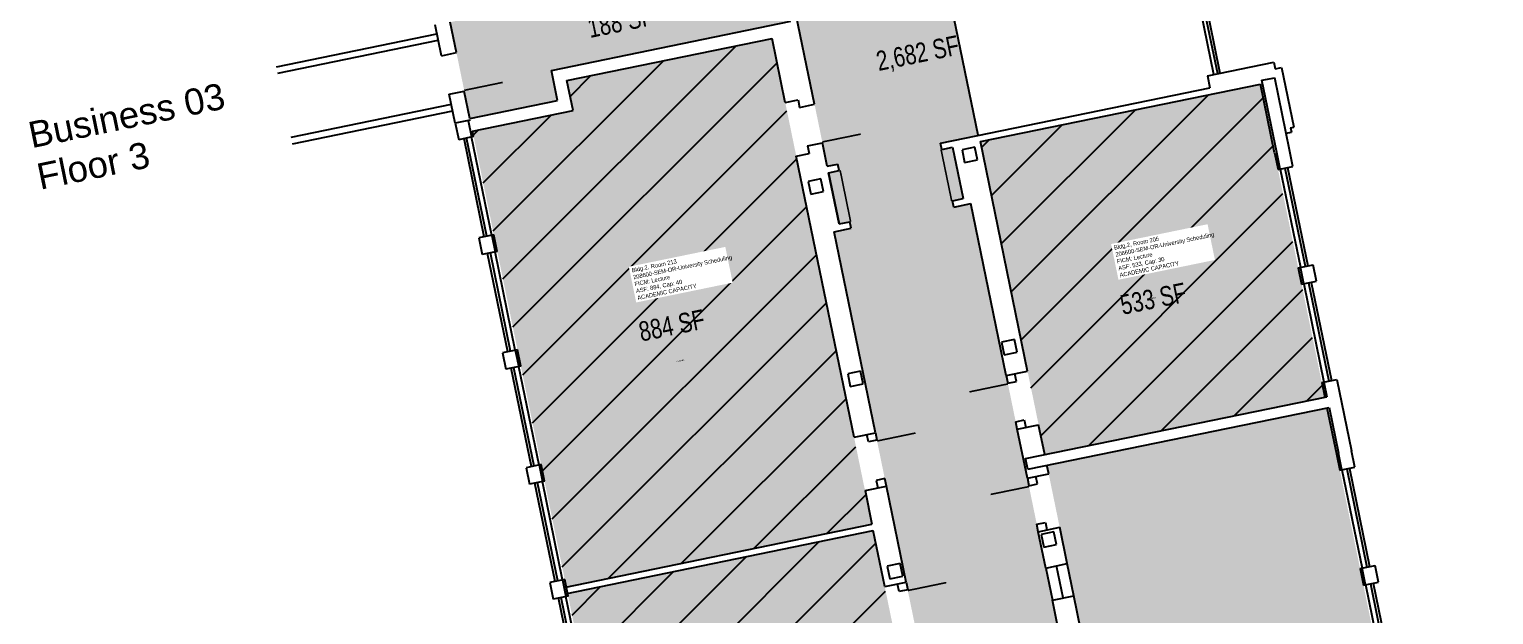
# Model space of a CAD drawing. Header units: inches. Extents: x 69199797 to 69201220, y 27671868 to 27674889.
# Drawn here: x 69199797 to 69201139, y 27672904 to 27673441 of the extents above; entities that cross this region are included whole.
import ezdxf
from ezdxf.enums import TextEntityAlignment as Align

# ---------------------------------------------------------------- set-up
doc = ezdxf.new("R2010")
doc.units = ezdxf.units.IN
doc.header["$LTSCALE"] = 100
doc.header["$MEASUREMENT"] = 0
for name, color, linetype in [('A-COLS', 5, 'CONTINUOUS'), ('A-DOOR', 2, 'CONTINUOUS'), ('A-FLOR', 3, 'CONTINUOUS'), ('A-GLAZ', 1, 'CONTINUOUS'), ('A-IDEN-RNUM', 7, 'CONTINUOUS'), ('A-IDEN-SNUM', 4, 'CONTINUOUS'), ('A-IDEN-VNUM', 4, 'CONTINUOUS'), ('A-SITE', 3, 'CONTINUOUS'), ('A-WALL', 5, 'CONTINUOUS'), ('AREA-TEXT', 3, 'CONTINUOUS'), ('Rooms-Capacity', 4, 'CONTINUOUS'), ('Rooms-Division-Color', 7, 'CONTINUOUS'), ('Rooms-Information', 7, 'CONTINUOUS')]:
    doc.layers.add(name, color=color, linetype=linetype)
doc.styles.add('Annotative', font='arial.ttf')
doc.styles.add('CP_AREA', font='arial.ttf', dxfattribs={"height": 15})
doc.styles.add('CP_ROOMSNUMBER', font='arial.ttf', dxfattribs={"height": 1})
doc.styles.add('CP_ROOMVNUMBER', font='arial.ttf', dxfattribs={"width": 0.85, "height": 0.075})
pattern_1 = [(45, (0, 0), (-26.516504294, 26.516504294), [])]

msp = doc.modelspace()

# ---------------------------------------------------------------- hatches: boundary and pattern name
at = {"layer": 'Rooms-Capacity'}
h = msp.add_hatch(dxfattribs=at)
h.set_pattern_fill('ANSI31', color=256, scale=300, style=0)
h.set_pattern_definition(pattern_1)
h.paths.add_polyline_path([(69200203.5, 27673347.3), (69200295.6, 27673366.2), (69200289.9, 27673393.6), (69200478, 27673432.3), (69200569.5, 27672987.1), (69200289.4, 27672929.5)])
h = msp.add_hatch(dxfattribs=at)
h.set_pattern_fill('ANSI31', color=256, scale=300, style=0)
h.set_pattern_definition(pattern_1)
h.paths.add_polyline_path([(69200668.9, 27673337.8), (69200925.6, 27673390.5), (69200984.6, 27673103.5), (69200727.9, 27673050.8)])
h = msp.add_hatch(dxfattribs=at)
h.set_pattern_fill('ANSI31', color=256, scale=300, style=0)
h.set_pattern_definition(pattern_1)
h.paths.add_polyline_path([(69200290.6, 27672923.6), (69200570.7, 27672981.2), (69200655.6, 27672568.3), (69200375.4, 27672510.8)])
at = {"layer": 'Rooms-Division-Color', "true_color": 0xadadad}
for points in [[(69200282.8, 27674734.6), (69200280, 27674748.4), (69200236.9, 27674739.5), (69200215.9, 27674841.4), (69200310, 27674860.7), (69200333.7, 27674745.1), (69200358.2, 27674750.1), (69200546.9, 27673832.3), (69200531.2, 27673829.1), (69200532.4, 27673823.2), (69200542.2, 27673825.2), (69200551.9, 27673778.2), (69200542.1, 27673776.2), (69200543.3, 27673770.3), (69200577.6, 27673777.4), (69200604.6, 27673646.1), (69200595.1, 27673692.2), (69200557.9, 27673684.5), (69200568.1, 27673634.6), (69200605.3, 27673642.2), (69200666.8, 27673343.5), (69200632.5, 27673336.4), (69200633.7, 27673330.5), (69200643.5, 27673332.5), (69200653.1, 27673285.5), (69200643.3, 27673283.5), (69200644.5, 27673277.6), (69200660.2, 27673280.9), (69200899.4, 27672117.2), (69200880.8, 27672113.4), (69200885.8, 27672088.9), (69200891.7, 27672090.1), (69200889.7, 27672099.9), (69200936.7, 27672109.5), (69200938.7, 27672099.7), (69200944.6, 27672101), (69200941.1, 27672118.1), (69200991, 27672128.3), (69201017.7, 27671998.6), (69200967.8, 27671988.3), (69200963.9, 27672006.9), (69200958.1, 27672005.7), (69200960.1, 27671995.9), (69200913, 27671986.3), (69200911, 27671996), (69200905.2, 27671994.8), (69200909, 27671976.2), (69200802.2, 27671954.3), (69200534.8, 27673255.1), (69200550.5, 27673258.3), (69200549.3, 27673264.2), (69200539.5, 27673262.2), (69200529.8, 27673309.2), (69200539.6, 27673311.2), (69200538.4, 27673317.1), (69200528.6, 27673315.1), (69200439.4, 27673749), (69200449.2, 27673751), (69200448, 27673756.9), (69200438.2, 27673754.9), (69200428.6, 27673801.9), (69200438.4, 27673803.9), (69200437.2, 27673809.8), (69200421.5, 27673806.6), (69200273.3, 27674527.5), (69200269.4, 27674526.7), (69200228.9, 27674723.6)], [(69200183, 27673447.2), (69200280.9, 27673467.3), (69200275.3, 27673494.7), (69200477.1, 27673536.2), (69200495.2, 27673448.1), (69200275.8, 27673403), (69200281.4, 27673375.5), (69200201.1, 27673359)]]:
    msp.add_hatch(color=253, dxfattribs=at).paths.add_polyline_path(points)
at = {"layer": 'Rooms-Division-Color', "true_color": 0x003fff}
for points in [[(69200203.5, 27673347.3), (69200295.6, 27673366.2), (69200289.9, 27673393.6), (69200478, 27673432.3), (69200569.5, 27672987.1), (69200289.4, 27672929.5)], [(69200668.9, 27673337.8), (69200925.6, 27673390.5), (69200984.6, 27673103.5), (69200727.9, 27673050.8)], [(69200290.6, 27672923.6), (69200570.7, 27672981.2), (69200655.6, 27672568.3), (69200375.4, 27672510.8)]]:
    msp.add_hatch(color=160, dxfattribs=at).paths.add_polyline_path(points)
at = {"layer": 'Rooms-Division-Color', "true_color": 0xfa9ba3}
msp.add_hatch(color=241, dxfattribs=at).paths.add_polyline_path([(69200729.9, 27673041), (69200777.7, 27672808.8), (69200895.2, 27672833), (69200924.2, 27672691.9), (69200865.4, 27672679.9), (69200871.5, 27672650.5), (69200812.7, 27672638.4), (69200845.3, 27672479.7), (69200962.9, 27672503.9), (69201000.3, 27672321.7), (69201139.4, 27672350.3), (69200986.6, 27673093.7)])

# ---------------------------------------------------------------- linework, layer by layer
at = {"layer": 'A-COLS'}
for p, q in [((69200663.9, 27673332.7), (69200652.1, 27673330.2)), ((69200652.1, 27673330.2), (69200654.5, 27673318.5)), ((69200666.3, 27673320.9), (69200663.9, 27673332.7)), ((69200654.5, 27673318.5), (69200666.3, 27673320.9)), ((69200522.8, 27673303.7), (69200511.1, 27673301.2)), ((69200511.1, 27673301.2), (69200513.5, 27673289.5)), ((69200525.2, 27673291.9), (69200522.8, 27673303.7)), ((69200513.5, 27673289.5), (69200525.2, 27673291.9)), ((69200700.1, 27673156.3), (69200688.4, 27673153.9)), ((69200688.4, 27673153.9), (69200690.8, 27673142.2)), ((69200702.5, 27673144.6), (69200700.1, 27673156.3)), ((69200690.8, 27673142.2), (69200702.5, 27673144.6)), ((69200559.1, 27673127.3), (69200547.3, 27673124.9)), ((69200547.3, 27673124.9), (69200549.7, 27673113.2)), ((69200561.5, 27673115.6), (69200559.1, 27673127.3)), ((69200549.7, 27673113.2), (69200561.5, 27673115.6)), ((69200736.3, 27672980), (69200724.6, 27672977.6)), ((69200724.6, 27672977.6), (69200727, 27672965.9)), ((69200738.8, 27672968.3), (69200736.3, 27672980)), ((69200727, 27672965.9), (69200738.8, 27672968.3)), ((69200595.3, 27672951), (69200583.5, 27672948.6)), ((69200583.5, 27672948.6), (69200586, 27672936.9)), ((69200597.7, 27672939.3), (69200595.3, 27672951)), ((69200586, 27672936.9), (69200597.7, 27672939.3))]:
    msp.add_line(p, q, dxfattribs=at)
at = {"layer": 'A-DOOR'}
for points in [[(69200195.8, 27673384.7, 1.5, 1.5, 0), (69200231.1, 27673392, 0, 0, 0), (69200230.9, 27673392.7, 0, 0, 0.414214), (69200187.2, 27673419, 0, 0, 0.414214)], [(69200524.1, 27673337.4, 1.5, 1.5, 0), (69200559.3, 27673344.6, 0, 0, 0), (69200559.2, 27673345.3, 0, 0, 0.414214), (69200515.5, 27673371.6, 0, 0, 0.414214)], [(69200642.6, 27673283.4, 1.5, 1.5, 0), (69200632.9, 27673330.4, 0, 0, 0), (69200633.7, 27673330.5, 0, 0, 0.414214), (69200596.3, 27673273.9, 0, 0, 0.414214)], [(69200550, 27673264.3, 1.5, 1.5, 0), (69200540.4, 27673311.4, 0, 0, 0), (69200539.6, 27673311.2, 0, 0, -0.414214), (69200596.3, 27673273.9, 0, 0, -0.414214)], [(69200694.2, 27673115.6, 1.5, 1.5, 0), (69200658.9, 27673108.3, 0, 0, 0), (69200659.1, 27673107.6, 0, 0, 0.414214), (69200702.8, 27673081.3, 0, 0, 0.414214)], [(69200574.3, 27673063.3, 1.5, 1.5, 0), (69200609.5, 27673070.6, 0, 0, 0), (69200609.7, 27673069.9, 0, 0, -0.414214), (69200579.9, 27673028.5, 0, 0, -0.414214)], [(69200713.5, 27673021.5, 1.5, 1.5, 0), (69200678.3, 27673014.3, 0, 0, 0), (69200678.4, 27673013.5, 0, 0, 0.414214), (69200722.1, 27672987.3, 0, 0, 0.414214)], [(69200602.4, 27672926.2, 1.5, 1.5, 0), (69200637.7, 27672933.5, 0, 0, 0), (69200637.9, 27672932.7, 0, 0, -0.414214), (69200608.1, 27672891.4, 0, 0, -0.414214)]]:
    msp.add_lwpolyline(points, format="xyseb", dxfattribs=at)
at = {"layer": 'A-FLOR'}
msp.add_line((69200666.8, 27673343.5), (69200590.8, 27673712.7), dxfattribs=at)
at = {"layer": 'A-GLAZ'}
for p, q in [((69200883, 27673399.1), (69200825, 27673681.2)), ((69200886.4, 27673399.8), (69200828.4, 27673681.9)), ((69200888.8, 27673400.3), (69200830.9, 27673682.4)), ((69200214.2, 27673250.4), (69200195.7, 27673340.6)), ((69200216.7, 27673250.9), (69200198.1, 27673341.1)), ((69200221.1, 27673251.8), (69200202.5, 27673342)), ((69200943.6, 27673312.6), (69200962.2, 27673222.5)), ((69200948, 27673313.5), (69200966.6, 27673223.4)), ((69200950.5, 27673314), (69200969, 27673223.9)), ((69200235.9, 27673145.1), (69200217.3, 27673235.3)), ((69200238.3, 27673145.6), (69200219.8, 27673235.8)), ((69200242.7, 27673146.5), (69200224.2, 27673236.7)), ((69200965.3, 27673207.3), (69200983.8, 27673117.2)), ((69200969.7, 27673208.2), (69200988.2, 27673118.1)), ((69200972.1, 27673208.7), (69200990.7, 27673118.6)), ((69200257.5, 27673039.8), (69200239, 27673130)), ((69200260, 27673040.3), (69200241.4, 27673130.5)), ((69200264.4, 27673041.2), (69200245.8, 27673131.4)), ((69201000.3, 27673036.9), (69201018.8, 27672946.7)), ((69201004.7, 27673037.8), (69201023.2, 27672947.6)), ((69201007.2, 27673038.2), (69201025.7, 27672948.1)), ((69200279.1, 27672934.5), (69200260.6, 27673024.7)), ((69200281.6, 27672935), (69200263.1, 27673025.2)), ((69200286, 27672935.9), (69200267.5, 27673026.1)), ((69200744.7, 27672919.5), (69200738.7, 27672948.9)), ((69200754.5, 27672921.5), (69200748.5, 27672950.9)), ((69200728.9, 27672946.8), (69200734.9, 27672917.5)), ((69201022, 27672931.6), (69201040.5, 27672841.4)), ((69201026.4, 27672932.5), (69201044.9, 27672842.3)), ((69201028.8, 27672932.9), (69201047.3, 27672842.8)), ((69200300.8, 27672829.2), (69200282.3, 27672919.4)), ((69200303.2, 27672829.7), (69200284.7, 27672919.9)), ((69200307.7, 27672830.6), (69200289.1, 27672920.8))]:
    msp.add_line(p, q, dxfattribs=at)
at = {"layer": 'A-SITE'}
for p, q in [((69200023.9, 27673406.3), (69200170.9, 27673436.5)), ((69200025.1, 27673400.4), (69200172.1, 27673430.6)), ((69200037.2, 27673341.7), (69200184.1, 27673371.9)), ((69200038.4, 27673335.8), (69200185.4, 27673366))]:
    msp.add_line(p, q, dxfattribs=at)
at = {"layer": 'A-WALL'}
for p, q in [((69200517, 27673371.9), (69200495.6, 27673475.7)), ((69200175, 27673416.4), (69200169.1, 27673444.8)), ((69200188.7, 27673419.3), (69200183, 27673447.2)), ((69200275.8, 27673403), (69200495.2, 27673448.1)), ((69200289.9, 27673393.6), (69200478, 27673432.3)), ((69200490.1, 27673373.5), (69200478, 27673432.3)), ((69200175, 27673416.4), (69200188.7, 27673419.3)), ((69200877.1, 27673397.9), (69200937.8, 27673410.4)), ((69200937.8, 27673410.4), (69200939, 27673404.5)), ((69200939, 27673404.5), (69200944.9, 27673405.7)), ((69200944.9, 27673405.7), (69200956.2, 27673350.9)), ((69200281.4, 27673375.5), (69200275.8, 27673403)), ((69200295.6, 27673366.2), (69200289.9, 27673393.6)), ((69200877.1, 27673397.9), (69200879.3, 27673387.1)), ((69200926.9, 27673393.9), (69200938.7, 27673396.3)), ((69200940.5, 27673327.8), (69200926.9, 27673393.9)), ((69200952.3, 27673330.2), (69200938.7, 27673396.3)), ((69200182.2, 27673381.2), (69200195.9, 27673384)), ((69200187.7, 27673354.7), (69200182.2, 27673381.2)), ((69200201.1, 27673359), (69200195.9, 27673384)), ((69200632.5, 27673336.4), (69200879.3, 27673387.1)), ((69200668.9, 27673337.8), (69200925.6, 27673390.5)), ((69200938.6, 27673327.4), (69200925.6, 27673390.5)), ((69200201.1, 27673359), (69200281.4, 27673375.5)), ((69200203.5, 27673347.3), (69200295.6, 27673366.2)), ((69200490.1, 27673373.5), (69200501.8, 27673375.9)), ((69200501.8, 27673375.9), (69200503.2, 27673369.1)), ((69200503.2, 27673369.1), (69200517, 27673371.9)), ((69200201.4, 27673357.5), (69200187.7, 27673354.7)), ((69200187.7, 27673354.7), (69200190.8, 27673339.5)), ((69200199.4, 27673357.1), (69200202.5, 27673342)), ((69200953.2, 27673350.3), (69200956.2, 27673350.9)), ((69200204.5, 27673342.4), (69200190.8, 27673339.5)), ((69200204.5, 27673342.4), (69200203.5, 27673347.3)), ((69200712.2, 27673127.2), (69200668.9, 27673337.8)), ((69200949.2, 27673345.4), (69200954.1, 27673346.4)), ((69200953.2, 27673350.3), (69200954.1, 27673346.4)), ((69200500.2, 27673324.5), (69200511.9, 27673326.9)), ((69200553.1, 27673066.9), (69200500.2, 27673324.5)), ((69200510.5, 27673333.8), (69200524.2, 27673336.6)), ((69200510.5, 27673333.8), (69200511.9, 27673326.9)), ((69200528.6, 27673315.1), (69200524.2, 27673336.6)), ((69200633.7, 27673330.5), (69200632.5, 27673336.4)), ((69200633.7, 27673330.5), (69200643.5, 27673332.5)), ((69200643.5, 27673332.5), (69200653.1, 27673285.5)), ((69200938.6, 27673327.4), (69200941.7, 27673312.2)), ((69200943.6, 27673312.6), (69200940.5, 27673327.8)), ((69200955.4, 27673315), (69200952.3, 27673330.2)), ((69200528.6, 27673315.1), (69200538.4, 27673317.1)), ((69200529.8, 27673309.2), (69200539.6, 27673311.2)), ((69200539.6, 27673311.2), (69200538.4, 27673317.1)), ((69200941.7, 27673312.2), (69200955.4, 27673315)), ((69200539.5, 27673262.2), (69200529.8, 27673309.2)), ((69200529.8, 27673309.2), (69200539.5, 27673262.2)), ((69200643.3, 27673283.5), (69200653.1, 27673285.5)), ((69200644.5, 27673277.6), (69200643.3, 27673283.5)), ((69200644.5, 27673277.6), (69200660.2, 27673280.9)), ((69200692.6, 27673123.2), (69200660.2, 27673280.9)), ((69200534.8, 27673255.1), (69200550.5, 27673258.3)), ((69200539.5, 27673262.2), (69200549.3, 27673264.2)), ((69200550.5, 27673258.3), (69200549.3, 27673264.2)), ((69200223, 27673252.3), (69200209.3, 27673249.4)), ((69200209.3, 27673249.4), (69200212.4, 27673234.2)), ((69200221.1, 27673251.8), (69200224.2, 27673236.7)), ((69200226.2, 27673237.1), (69200223, 27673252.3)), ((69200572.7, 27673070.9), (69200534.8, 27673255.1)), ((69200226.2, 27673237.1), (69200212.4, 27673234.2)), ((69200960.2, 27673222.1), (69200973.9, 27673224.9)), ((69200960.2, 27673222.1), (69200963.3, 27673206.9)), ((69200965.3, 27673207.3), (69200962.2, 27673222.5)), ((69200977, 27673209.7), (69200973.9, 27673224.9)), ((69200963.3, 27673206.9), (69200977, 27673209.7)), ((69200244.7, 27673147), (69200231, 27673144.1)), ((69200231, 27673144.1), (69200234.1, 27673129)), ((69200242.7, 27673146.5), (69200245.8, 27673131.4)), ((69200247.8, 27673131.8), (69200244.7, 27673147)), ((69200247.8, 27673131.8), (69200234.1, 27673129)), ((69200692.6, 27673123.2), (69200712.2, 27673127.2)), ((69200692.6, 27673123.2), (69200694, 27673116.3)), ((69200701.9, 27673117.9), (69200700.5, 27673124.8)), ((69200694, 27673116.3), (69200701.9, 27673117.9)), ((69200981.8, 27673116.8), (69200995.6, 27673119.6)), ((69200981.8, 27673116.8), (69200984.6, 27673103.5)), ((69200983.8, 27673117.2), (69200986.5, 27673103.9)), ((69200995.6, 27673119.6), (69201009, 27673054.4)), ((69200710.3, 27673047.2), (69200986.5, 27673103.9)), ((69200701.3, 27673081), (69200709.1, 27673082.6)), ((69200709.1, 27673082.6), (69200710.5, 27673075.8)), ((69200712.3, 27673037.4), (69200988.5, 27673094.1)), ((69200986.6, 27673093.7), (69200995.2, 27673051.6)), ((69200988.5, 27673094.1), (69200997.2, 27673052)), ((69200553.1, 27673066.9), (69200572.7, 27673070.9)), ((69200566.3, 27673062.5), (69200564.9, 27673069.3)), ((69200572.7, 27673070.9), (69200574.1, 27673064.1)), ((69200702.7, 27673074.2), (69200701.3, 27673081)), ((69200702.7, 27673074.2), (69200722.3, 27673078.2)), ((69200712, 27673029.1), (69200702.7, 27673074.2)), ((69200727.9, 27673050.8), (69200722.3, 27673078.2)), ((69200574.1, 27673064.1), (69200566.3, 27673062.5)), ((69200712.3, 27673037.4), (69200710.3, 27673047.2)), ((69200995.2, 27673051.6), (69200998.4, 27673036.4)), ((69201000.3, 27673036.8), (69200997.2, 27673052)), ((69201012.1, 27673039.3), (69201009, 27673054.4)), ((69200266.3, 27673041.7), (69200252.6, 27673038.8)), ((69200252.6, 27673038.8), (69200255.7, 27673023.7)), ((69200264.4, 27673041.3), (69200267.5, 27673026.1)), ((69200269.4, 27673026.5), (69200266.3, 27673041.7)), ((69200581.4, 27673028.8), (69200573.5, 27673027.2)), ((69200582.8, 27673022), (69200581.4, 27673028.8)), ((69200712, 27673029.1), (69200731.6, 27673033.1)), ((69200712, 27673029.1), (69200713.4, 27673022.3)), ((69200721.2, 27673023.9), (69200719.8, 27673030.7)), ((69200731.6, 27673033.1), (69200729.9, 27673041)), ((69200998.4, 27673036.4), (69201012.1, 27673039.3)), ((69200269.4, 27673026.5), (69200255.7, 27673023.7)), ((69200563.2, 27673017.9), (69200582.8, 27673022)), ((69200563.2, 27673017.9), (69200569.5, 27672987.1)), ((69200573.5, 27673027.2), (69200574.9, 27673020.4)), ((69200600.9, 27672933.8), (69200582.8, 27673022)), ((69200713.4, 27673022.3), (69200721.2, 27673023.9)), ((69200720.6, 27672987), (69200728.5, 27672988.6)), ((69200728.5, 27672988.6), (69200729.9, 27672981.8)), ((69200287.4, 27672929.1), (69200569.5, 27672987.1)), ((69200288.6, 27672923.2), (69200570.7, 27672981.2)), ((69200581.3, 27672929.8), (69200570.7, 27672981.2)), ((69200722, 27672980.1), (69200720.6, 27672987)), ((69200722, 27672980.1), (69200741.6, 27672984.2)), ((69200728.9, 27672946.8), (69200722, 27672980.1)), ((69200748.5, 27672950.9), (69200741.6, 27672984.2)), ((69200728.9, 27672946.8), (69200748.5, 27672950.9)), ((69201016.9, 27672946.3), (69201030.6, 27672949.1)), ((69201033.7, 27672934), (69201030.6, 27672949.1)), ((69200288, 27672936.4), (69200274.2, 27672933.5)), ((69200286, 27672936), (69200289.1, 27672920.8)), ((69200291.1, 27672921.2), (69200288, 27672936.4)), ((69201016.9, 27672946.3), (69201020, 27672931.1)), ((69201022, 27672931.5), (69201018.8, 27672946.7)), ((69200274.2, 27672933.5), (69200277.4, 27672918.4)), ((69200291.1, 27672921.2), (69200277.4, 27672918.4)), ((69200581.3, 27672929.8), (69200600.9, 27672933.8)), ((69200594.5, 27672925.3), (69200593, 27672932.2)), ((69200602.3, 27672926.9), (69200594.5, 27672925.3)), ((69200600.9, 27672933.8), (69200602.3, 27672926.9)), ((69200734.9, 27672917.5), (69200754.5, 27672921.5)), ((69200769.2, 27672850), (69200754.5, 27672921.5)), ((69201020, 27672931.1), (69201033.7, 27672934)), ((69200749.6, 27672846), (69200734.9, 27672917.5))]:
    msp.add_line(p, q, dxfattribs=at)

# ---------------------------------------------------------------- texts
at = {"layer": 'A-IDEN-RNUM', "style": 'CP_ROOMSNUMBER', "width": 0.85}
for s, p in [('0205-00', (69200826.2, 27673193.5)), ('0213-00', (69200393.9, 27673136.3))]:
    msp.add_text(s, height=1, rotation=11.615, dxfattribs=at).set_placement(p, align=Align.CENTER)
at = {"layer": 'A-IDEN-SNUM', "style": 'CP_ROOMSNUMBER', "width": 0.85}
for s, p in [('0020020500', (69200826.2, 27673193.5)), ('0020021300', (69200393.9, 27673136.3))]:
    msp.add_text(s, height=1, rotation=11.615, dxfattribs=at).set_placement(p, align=Align.CENTER)
at = {"layer": 'A-IDEN-VNUM', "style": 'CP_ROOMVNUMBER', "width": 0.85}
for s, p in [('205', (69200823.2, 27673218.7)), ('213', (69200381.2, 27673197.9))]:
    msp.add_text(s, height=27, rotation=11.615, dxfattribs=at).set_placement(p, align=Align.CENTER)
at = {"layer": 'A-SITE', "style": 'Annotative'}
for s, p in [('Business 03', (69199799.4, 27673331.6)), ('Floor 3', (69199807.2, 27673293.5))]:
    msp.add_text(s, height=24, rotation=11.615, dxfattribs=at).set_placement(p)
at = {"layer": 'AREA-TEXT', "style": 'CP_AREA', "width": 0.75}
for s, p in [('188 SF', (69200339.1, 27673447.6)), ('2,682 SF', (69200611.4, 27673418.9)), ('533 SF', (69200827.3, 27673193.8)), ('884 SF', (69200386.1, 27673169.3))]:
    msp.add_text(s, height=18, rotation=11.615, dxfattribs=at).set_placement(p, align=Align.MIDDLE_CENTER)

# ---------------------------------------------------------------- next in the draw order: texts
at = {"layer": 'Rooms-Information', "char_height": 3.8571, "width": 86.4, "attachment_point": 7, "rotation": 11.615, "style": 'CP_ROOMVNUMBER', "bg_fill": 3, "box_fill_scale": 1.5, "bg_fill_color": 256, "bg_fill_true_color": 13158600, "bg_fill_transparency": 0}
for s, insert in [('Bldg.2, Room 205^M^J208600-SEM-OR-University Scheduling^M^JFICM: Lecture^M^JASF: 533, Cap: 30^M^JACADEMIC CAPACITY', (69200797, 27673213.3)), ('Bldg.2, Room 213^M^J208600-SEM-OR-University Scheduling^M^JFICM: Lecture^M^JASF: 884, Cap: 40^M^JACADEMIC CAPACITY', (69200355, 27673192.5))]:
    msp.add_mtext(s, dxfattribs=dict(at, insert=insert))

doc.saveas('drawing.dxf')
